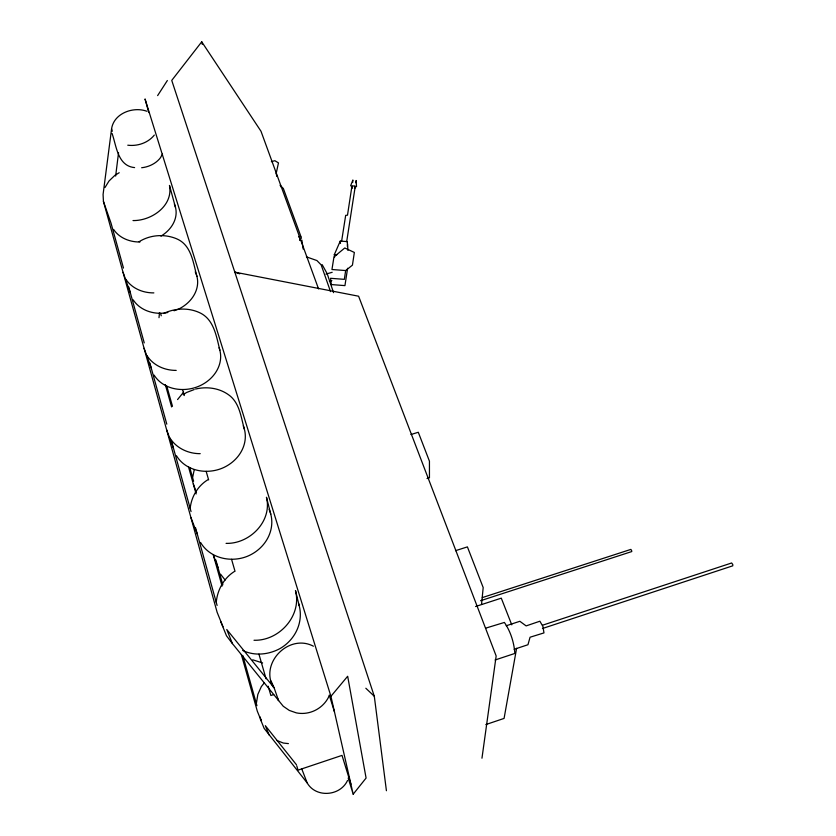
<?xml version="1.0" encoding="UTF-8"?>
<svg xmlns="http://www.w3.org/2000/svg" width="836" height="836" viewBox="0 0 836 836"><rect width="100%" height="100%" fill="white"/><g stroke="black" fill="none" stroke-linecap="round" stroke-linejoin="round"><path stroke-width="1.25" d="M352.729 182.332L352.876 180.001L350.618 185.843M347.389 246.536L347.368 241.614L340.252 241.092L334.316 254.656L334.599 257.206M159.007 317.68L159.509 312.539M481.557 604.229L483.187 587.572L467.408 546.89L455.495 550.684M115.64 176.062L118.545 152.737M146.917 111.282C133.29 106.224 113.832 113.278 111.575 128.869L103.079 194.474L103.434 201.413L217.13 612.297L223.003 626.77M481.964 758.21L496.156 655.978L358.602 296.216L234.811 272.149L239.733 273.832M347.598 268.262L344.944 285.619L331.275 284.564L330.554 278.294L344.327 279.349L345.665 270.561L352.437 265.137L354.349 252.451L344.777 247.978L333.961 256.913L331.955 269.516L345.665 270.561M346.679 241.698L355.175 186.804M341.663 240.893L345.676 215.364L347.494 215.186L351.946 186.041M256.464 702.783L257.843 694.402L261.334 686.596L264.385 682.751M516.617 648.276L504.077 718.417L485.82 724.572M216.252 602.359C217.318 590.122 223.745 578.251 234.216 571.605M190.18 508.382C191.339 496.845 197.798 485.894 207.756 479.833M192.729 477.001L194.182 470.01M276.12 173.71L278.472 162.905L274.866 160.7L271.376 161.661M355.593 182.76L356.157 180.503L356.533 186.741M177.566 399.566L183.586 392.157M162.508 153.991L160.522 157.628A22.844 17.431 -12.8 0 1 141.65 167.733M104.991 187.504L109.035 180.973L114.919 175.32L119.214 172.718M157.628 95.607L167.346 80.528M347.536 780.458C340.346 796.185 315.956 798.223 307.178 782.924L264.155 728.396L260.32 718.97M318.558 288.911L260.999 131.262L201.737 41.8L171.746 80.402L374.298 696.263L386.42 790.72M353.179 794.2L366.084 778.055L347.671 676.261L330.931 696.304L353.179 794.2L348.194 778.013M154.326 135.087C148.066 142.904 137.564 146.415 127.772 145.203M183.22 394.717L186.501 392.512L194.182 389.576M139.11 241.719C150.083 234.78 164.483 233.725 176.459 238.72C191.538 244.958 193.116 262.744 196.93 276.402M163.574 313.49C174.63 308.233 187.755 307.429 199.052 312.434C213.995 318.882 216.336 336.291 219.858 350.2M174.076 310.752L178.862 308.975A34.286 27.86 -14.9 0 0 195.227 271.867M495.069 659.991L514.359 653.606L514.788 652.791C513.973 642.173 510.462 631.222 504.39 622.444L485.632 628.17M542.648 625.182L731.657 562.983L732.796 564.582L732.764 565.815L542.439 628.515M514.161 649.29L527.955 644.734L530.066 637.22L543.964 632.904L542.94 626.53L539.889 621.211L526.137 625.903L519.856 621.294L506.208 625.767M273.685 694.58L270.874 695.5L268.189 686.21M482.278 597.604L630.877 549.398L631.661 550.652L631.765 551.561L480.575 600.708M475.559 606.528L501.286 598.158L511.778 624.847M427.029 478.558L429.453 477.805L429.443 461.19L418.293 432.275L410.925 434.532M329.384 281.335L331.871 280.614M325.956 274.093L332.185 272.296M195.572 389.053C207.641 386.138 221.007 388.28 230.642 396.4C239.995 404.791 241.081 417.906 244.405 429.255M167.827 312.476C155.162 315.203 140.458 311.034 133.143 299.821M334.316 254.656L336.803 254.844M133.008 220.568C151.441 220.903 173.428 205.813 169.478 185.425L175.487 207.349M139.957 242.001C129.852 242.106 119.339 238.082 113.591 229.44M153.855 292.893C143.05 293.008 131.9 288.504 125.839 279.234M176.208 370.4C164.828 370.505 153.26 365.478 147.021 355.687M200.212 453.666C188.215 453.76 176.197 448.127 169.771 437.771M226.075 543.369C249.619 544.09 272.484 521.288 266.454 497.242L270.77 514.15M254.008 640.261C279.224 641.045 302.099 615.693 295.474 590.561L299.163 605.546M262.608 662.948L252.712 659.803M288.41 743.612L283.3 743.037L276.695 740.403M134.596 167.597C117.625 165.988 116.465 145.945 112.076 133.457M313.395 646.197C289.11 633.385 259.85 662.676 273.142 686.899M306.394 256.861L316.907 260.55L321.139 264.855L330.544 291.618M242.701 650.429C254.457 656.229 268.628 654.713 279.955 648.6A39.647 37.014 -26.9 0 0 298.462 603.237M280.091 185.268L283.341 188.487L300.824 236.254M322.163 264.657L327.179 273.675L333.543 292.663M365.834 688.237L374.298 696.263M154.064 375.082C163.929 390.694 185.979 393.045 201.486 384.999A35.467 29.814 -16.1 0 0 219.074 347.734M277.583 698.394L278.576 700.62L274.135 687.861L226.765 629.508L232.418 643.605L283.237 706.242L289.298 710.422L296.32 712.868A28.957 27.818 -34.5 0 0 328.36 697.569L329.269 695.134L334.463 711.844M176.469 455.756C186.501 472.225 209.585 475.266 225.751 466.519A36.732 31.977 -17.8 0 0 243.286 425.869M296.446 764.741L265.336 725.669L269.067 734.959M200.556 542.439C210.756 559.838 234.958 563.683 251.835 554.143A38.111 34.38 -20.8 0 0 269.067 509.323M220.61 574.227L225.124 580.027M232.418 643.605L226.504 635.83L220.704 621.566M280.478 185.885L280.865 186.794M271.094 681.027L274.135 687.861M301.754 768.89L307.178 782.924M299.967 240.026L300.114 240.538L299.675 238.866M190.921 517.578L197.275 534.037M166.636 429.829L173.397 447.95M217.945 567.445L213.358 555.135L222.073 586.109M144.074 348.288L151.159 367.819M193.315 483.981L196.408 492.529M123.059 272.337L130.406 293.028M103.434 201.413L111 223.087L123.477 268.053M300.96 236.63L301.472 238.302M299.173 237.121L298.922 236.348L299.288 237.529M111.575 128.869L112.327 131.242M330.931 696.304L145.025 98.951L148.777 112.546M350.911 784.189L342.018 755.389L298.013 770.144L296.759 765.818M160.543 313.291L161.254 315.778M182.561 389.576L184.286 395.553M206.168 471.368L208.645 479.927M231.562 559.315L235.031 571.333M258.93 654.118L266.057 678.801M166.824 386.263L172.477 406.275M189.741 467.47L193.607 481.191M215.824 559.942L222.836 584.782M242.795 655.539L256.945 705.688M260.132 716.964L261.187 720.726L257.3 711.164L241.364 654.598M165.309 384.581L171.61 406.944M188.413 466.592L196.126 493.971M128.681 286.79L144.241 342.885M149.78 362.834L166.792 424.165M171.307 440.436L191.047 511.58M195.551 527.798L217.099 605.463M201.737 41.8L202.27 44.35M276.361 173.878L276.768 176.396M301.869 240.12L303.154 249.055M340.252 241.092L340.492 243.433M347.577 243.955L347.922 250.424M352.562 188.131A1.944 1.191 9.3 0 1 351.81 186.355A1.944 1.191 9.3 0 1 354.61 186.313A1.944 1.191 9.3 0 1 354.872 188.1M352.447 187.076A1.662 1.014 9.3 0 1 352.175 186.836M354.945 186.01A1.662 1.014 9.3 0 1 355.206 186.543M174.369 204.13A33.189 26.083 -14.1 0 1 160.951 236.149"/></g></svg>
